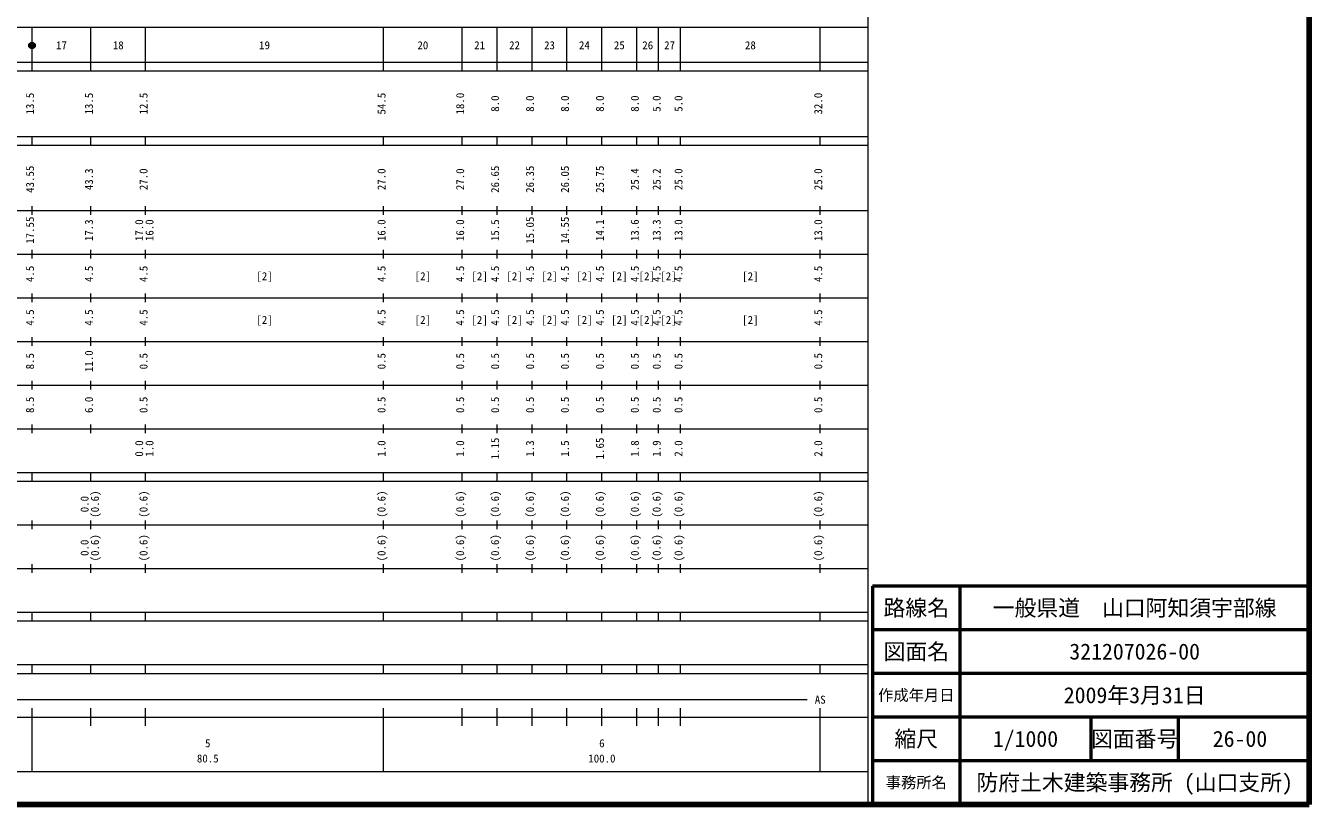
# Model space of a CAD drawing. Units: millimetres on the paper, enlarged 1000 times. Extents: x 40000 to 680000, y 20000 to 380000.
# Drawn here: x 386049 to 680000, y 20000 to 198357 of the extents above; entities that cross this region are included whole.
import ezdxf
from ezdxf.enums import TextEntityAlignment as Align

# ---------------------------------------------------------------- set-up
doc = ezdxf.new("R2010")
doc.units = ezdxf.units.MM
doc.header["$LTSCALE"] = 1000
doc.header["$PDMODE"] = 32
doc.header["$PDSIZE"] = 500
for name, color, linetype, lineweight in [('M-TTL', 2, 'Continuous', 140), ('M-TTL-BAND', 7, 'Continuous', 13), ('M-TTL-FRAM', 2, 'Continuous', 50), ('M-TTL-LINE', 7, 'Continuous', 50)]:
    doc.layers.add(name, color=color, linetype=linetype, lineweight=lineweight)
doc.layers.add('M-TTL-TXT', color=7, linetype='Continuous')
doc.styles.add('ＭＳ ゴシック', font='')
doc.styles.get('ＭＳ ゴシック').set_extended_font_data('MS Gothic')

msp = doc.modelspace()

# ---------------------------------------------------------------- linework, layer by layer
at = {"layer": 'M-TTL'}
for p, q in [((680000, 20000), (680000, 380000)), ((40000, 20000), (680000, 20000))]:
    msp.add_line(p, q, dxfattribs=at)
at = {"layer": 'M-TTL-BAND'}
for p, q in [((579000, 20000), (579000, 370000)), ((68000, 198000), (579000, 198000)), ((387500, 188000), (387500, 198000)), ((401000, 188000), (401000, 198000)), ((413500, 188000), (413500, 198000)), ((468000, 188000), (468000, 198000)), ((486000, 188000), (486000, 198000)), ((494000, 188000), (494000, 198000)), ((502000, 188000), (502000, 198000)), ((510000, 188000), (510000, 198000)), ((518000, 188000), (518000, 198000)), ((526000, 188000), (526000, 198000)), ((531000, 188000), (531000, 198000)), ((536000, 188000), (536000, 198000)), ((568000, 188000), (568000, 198000)), ((40000, 190000), (579000, 190000)), ((40000, 188000), (579000, 188000)), ((40000, 173000), (579000, 173000)), ((40000, 171000), (579000, 171000)), ((387500, 171000), (387500, 173000)), ((401000, 171000), (401000, 173000)), ((413500, 171000), (413500, 173000)), ((468000, 171000), (468000, 173000)), ((486000, 171000), (486000, 173000)), ((494000, 171000), (494000, 173000)), ((502000, 171000), (502000, 173000)), ((510000, 171000), (510000, 173000)), ((518000, 171000), (518000, 173000)), ((526000, 171000), (526000, 173000)), ((531000, 171000), (531000, 173000)), ((536000, 171000), (536000, 173000)), ((568000, 171000), (568000, 173000)), ((40000, 156000), (579000, 156000)), ((387500, 155000), (387500, 157000)), ((401000, 155000), (401000, 157000)), ((413500, 155000), (413500, 157000)), ((468000, 155000), (468000, 157000)), ((486000, 155000), (486000, 157000)), ((494000, 155000), (494000, 157000)), ((502000, 155000), (502000, 157000)), ((510000, 155000), (510000, 157000)), ((518000, 155000), (518000, 157000)), ((526000, 155000), (526000, 157000)), ((531000, 155000), (531000, 157000)), ((536000, 155000), (536000, 157000)), ((568000, 155000), (568000, 157000)), ((387500, 145000), (387500, 147000)), ((401000, 145000), (401000, 147000)), ((413500, 145000), (413500, 147000)), ((468000, 145000), (468000, 147000)), ((486000, 145000), (486000, 147000)), ((494000, 145000), (494000, 147000)), ((502000, 145000), (502000, 147000)), ((510000, 145000), (510000, 147000)), ((518000, 145000), (518000, 147000)), ((526000, 145000), (526000, 147000)), ((531000, 145000), (531000, 147000)), ((536000, 145000), (536000, 147000)), ((568000, 145000), (568000, 147000)), ((46000, 146000), (579000, 146000)), ((52000, 136000), (579000, 136000)), ((387500, 135000), (387500, 137000)), ((401000, 135000), (401000, 137000)), ((413500, 135000), (413500, 137000)), ((468000, 135000), (468000, 137000)), ((486000, 135000), (486000, 137000)), ((494000, 135000), (494000, 137000)), ((502000, 135000), (502000, 137000)), ((510000, 135000), (510000, 137000)), ((518000, 135000), (518000, 137000)), ((526000, 135000), (526000, 137000)), ((531000, 135000), (531000, 137000)), ((536000, 135000), (536000, 137000)), ((568000, 135000), (568000, 137000)), ((387500, 125000), (387500, 127000)), ((401000, 125000), (401000, 127000)), ((413500, 125000), (413500, 127000)), ((468000, 125000), (468000, 127000)), ((486000, 125000), (486000, 127000)), ((494000, 125000), (494000, 127000)), ((502000, 125000), (502000, 127000)), ((510000, 125000), (510000, 127000)), ((518000, 125000), (518000, 127000)), ((526000, 125000), (526000, 127000)), ((531000, 125000), (531000, 127000)), ((536000, 125000), (536000, 127000)), ((568000, 125000), (568000, 127000)), ((46000, 126000), (579000, 126000)), ((52000, 116000), (579000, 116000)), ((387500, 115000), (387500, 117000)), ((401000, 115000), (401000, 117000)), ((413500, 115000), (413500, 117000)), ((468000, 115000), (468000, 117000)), ((486000, 115000), (486000, 117000)), ((494000, 115000), (494000, 117000)), ((502000, 115000), (502000, 117000)), ((510000, 115000), (510000, 117000)), ((518000, 115000), (518000, 117000)), ((526000, 115000), (526000, 117000)), ((531000, 115000), (531000, 117000)), ((536000, 115000), (536000, 117000)), ((568000, 115000), (568000, 117000)), ((46000, 106000), (579000, 106000)), ((387500, 105000), (387500, 107000)), ((401000, 105000), (401000, 107000)), ((413500, 105000), (413500, 107000)), ((468000, 105000), (468000, 107000)), ((486000, 105000), (486000, 107000)), ((494000, 105000), (494000, 107000)), ((502000, 105000), (502000, 107000)), ((510000, 105000), (510000, 107000)), ((518000, 105000), (518000, 107000)), ((526000, 105000), (526000, 107000)), ((531000, 105000), (531000, 107000)), ((536000, 105000), (536000, 107000)), ((568000, 105000), (568000, 107000)), ((40000, 96000), (579000, 96000)), ((387500, 94000), (387500, 96000)), ((401000, 94000), (401000, 96000)), ((413500, 94000), (413500, 96000)), ((468000, 94000), (468000, 96000)), ((486000, 94000), (486000, 96000)), ((494000, 94000), (494000, 96000)), ((502000, 94000), (502000, 96000)), ((510000, 94000), (510000, 96000)), ((518000, 94000), (518000, 96000)), ((526000, 94000), (526000, 96000)), ((531000, 94000), (531000, 96000)), ((536000, 94000), (536000, 96000)), ((568000, 94000), (568000, 96000)), ((40000, 94000), (579000, 94000)), ((49000, 84000), (579000, 84000)), ((387500, 83000), (387500, 85000)), ((401000, 83000), (401000, 85000)), ((413500, 83000), (413500, 85000)), ((468000, 83000), (468000, 85000)), ((486000, 83000), (486000, 85000)), ((494000, 83000), (494000, 85000)), ((502000, 83000), (502000, 85000)), ((510000, 83000), (510000, 85000)), ((518000, 83000), (518000, 85000)), ((526000, 83000), (526000, 85000)), ((531000, 83000), (531000, 85000)), ((536000, 83000), (536000, 85000)), ((568000, 83000), (568000, 85000)), ((40000, 74000), (579000, 74000)), ((387500, 73000), (387500, 75000)), ((401000, 73000), (401000, 75000)), ((413500, 73000), (413500, 75000)), ((468000, 73000), (468000, 75000)), ((486000, 73000), (486000, 75000)), ((494000, 73000), (494000, 75000)), ((502000, 73000), (502000, 75000)), ((510000, 73000), (510000, 75000)), ((518000, 73000), (518000, 75000)), ((526000, 73000), (526000, 75000)), ((531000, 73000), (531000, 75000)), ((536000, 73000), (536000, 75000)), ((568000, 73000), (568000, 75000)), ((40000, 64000), (579000, 64000)), ((40000, 62000), (579000, 62000)), ((387500, 62000), (387500, 64000)), ((401000, 62000), (401000, 64000)), ((413500, 62000), (413500, 64000)), ((468000, 62000), (468000, 64000)), ((486000, 62000), (486000, 64000)), ((494000, 62000), (494000, 64000)), ((502000, 62000), (502000, 64000)), ((510000, 62000), (510000, 64000)), ((518000, 62000), (518000, 64000)), ((526000, 62000), (526000, 64000)), ((531000, 62000), (531000, 64000)), ((536000, 62000), (536000, 64000)), ((568000, 62000), (568000, 64000)), ((40000, 52000), (579000, 52000)), ((40000, 50000), (579000, 50000)), ((387500, 50000), (387500, 52000)), ((401000, 50000), (401000, 52000)), ((413500, 50000), (413500, 52000)), ((468000, 50000), (468000, 52000)), ((486000, 50000), (486000, 52000)), ((494000, 50000), (494000, 52000)), ((502000, 50000), (502000, 52000)), ((510000, 50000), (510000, 52000)), ((518000, 50000), (518000, 52000)), ((526000, 50000), (526000, 52000)), ((531000, 50000), (531000, 52000)), ((536000, 50000), (536000, 52000)), ((568000, 50000), (568000, 52000)), ((71000, 44000), (565000, 44000)), ((387500, 27500), (387500, 42000)), ((401000, 38000), (401000, 42000)), ((413500, 38000), (413500, 42000)), ((468000, 27500), (468000, 42000)), ((486000, 38000), (486000, 42000)), ((494000, 38000), (494000, 42000)), ((502000, 38000), (502000, 42000)), ((510000, 38000), (510000, 42000)), ((518000, 38000), (518000, 42000)), ((526000, 38000), (526000, 42000)), ((531000, 38000), (531000, 42000)), ((536000, 38000), (536000, 42000)), ((568000, 27500), (568000, 42000)), ((40000, 40000), (579000, 40000)), ((68000, 27500), (579000, 27500))]:
    msp.add_line(p, q, dxfattribs=at)
for radius in [750, 600, 450, 300, 150, 20]:
    msp.add_circle((387500, 193791), radius, dxfattribs=at)
msp.add_point((387500, 193791), dxfattribs=at)
at = {"layer": 'M-TTL-FRAM'}
for p, q in [((680000, 70000), (580000, 70000)), ((580000, 70000), (580000, 20000))]:
    msp.add_line(p, q, dxfattribs=at)
at = {"layer": 'M-TTL-LINE'}
for p, q in [((600000, 70000), (600000, 20000)), ((680000, 60000), (580000, 60000)), ((680000, 50000), (580000, 50000)), ((680000, 40000), (580000, 40000)), ((630000, 40000), (630000, 30000)), ((650000, 40000), (650000, 30000)), ((680000, 30000), (580000, 30000))]:
    msp.add_line(p, q, dxfattribs=at)

# ---------------------------------------------------------------- texts
at = {"layer": 'M-TTL-BAND', "style": 'ＭＳ ゴシック'}
for s, p in [('17', (394250, 192405)), ('18', (407250, 192405)), ('19', (440750, 192405)), ('20', (477000, 192405)), ('21', (490000, 192405)), ('22', (498000, 192405)), ('23', (506000, 192405)), ('24', (514000, 192405)), ('25', (522000, 192405)), ('26', (528500, 192405)), ('27', (533500, 192405)), ('28', (552000, 192405)), ('[2]', (440750, 139500)), ('[2]', (477000, 139500)), ('[2]', (490000, 139500)), ('[2]', (498000, 139500)), ('[2]', (506000, 139500)), ('[2]', (514000, 139500)), ('[2]', (522000, 139500)), ('[2]', (528281, 139500)), ('[2]', (533239, 139500)), ('[2]', (552000, 139500)), ('[2]', (440750, 129500)), ('[2]', (477000, 129500)), ('[2]', (490000, 129500)), ('[2]', (498000, 129500)), ('[2]', (506000, 129500)), ('[2]', (514000, 129500)), ('[2]', (522000, 129500)), ('[2]', (528281, 129500)), ('[2]', (533239, 129500)), ('[2]', (552000, 129500)), ('AS', (568000, 42500)), ('5', (427750, 32523)), ('6', (518000, 32523)), ('80.5', (427750, 29033)), ('100.0', (518000, 29033))]:
    msp.add_text(s, height=1833, dxfattribs=at).set_placement(p, align=Align.BOTTOM_CENTER)
for s, p in [('13.5', (388500, 180500)), ('13.5', (402000, 180500)), ('12.5', (414500, 180500)), ('54.5', (469000, 180500)), ('18.0', (487000, 180500)), ('32.0', (569000, 180500)), ('8.0', (495000, 180500)), ('8.0', (503000, 180500)), ('8.0', (511000, 180500)), ('8.0', (519000, 180500)), ('8.0', (527000, 180500)), ('5.0', (532000, 180500)), ('5.0', (537000, 180500)), ('43.55', (388500, 163174)), ('43.3', (402000, 163174)), ('27.0', (414500, 163174)), ('27.0', (469000, 163174)), ('27.0', (487000, 163174)), ('26.65', (495000, 163174)), ('26.35', (503000, 163174)), ('26.05', (511000, 163174)), ('25.75', (519000, 163174)), ('25.4', (527000, 163174)), ('25.2', (532000, 163174)), ('25.0', (537000, 163174)), ('25.0', (569000, 163174)), ('17.55', (388500, 151500)), ('17.3', (402000, 151500)), ('17.0', (413500, 151500)), ('16.0', (415870, 151500)), ('16.0', (469000, 151500)), ('16.0', (487000, 151500)), ('15.5', (495000, 151500)), ('15.05', (503000, 151500)), ('14.55', (511000, 151500)), ('14.1', (519000, 151500)), ('13.6', (527000, 151500)), ('13.3', (532000, 151500)), ('13.0', (537000, 151500)), ('13.0', (569000, 151500)), ('4.5', (388500, 141500)), ('4.5', (402000, 141500)), ('4.5', (414500, 141500)), ('4.5', (469000, 141500)), ('4.5', (487000, 141500)), ('4.5', (495000, 141500)), ('4.5', (503000, 141500)), ('4.5', (511000, 141500)), ('4.5', (519000, 141500)), ('4.5', (527000, 141500)), ('4.5', (532000, 141500)), ('4.5', (537000, 141500)), ('4.5', (569000, 141500)), ('4.5', (388500, 131500)), ('4.5', (402000, 131500)), ('4.5', (414500, 131500)), ('4.5', (469000, 131500)), ('4.5', (487000, 131500)), ('4.5', (495000, 131500)), ('4.5', (503000, 131500)), ('4.5', (511000, 131500)), ('4.5', (519000, 131500)), ('4.5', (527000, 131500)), ('4.5', (532000, 131500)), ('4.5', (537000, 131500)), ('4.5', (569000, 131500)), ('11.0', (402000, 121500)), ('8.5', (388500, 121500)), ('0.5', (414500, 121500)), ('0.5', (469000, 121500)), ('0.5', (487000, 121500)), ('0.5', (495000, 121500)), ('0.5', (503000, 121500)), ('0.5', (511000, 121500)), ('0.5', (519000, 121500)), ('0.5', (527000, 121500)), ('0.5', (532000, 121500)), ('0.5', (537000, 121500)), ('0.5', (569000, 121500)), ('8.5', (388500, 111500)), ('6.0', (402000, 111500)), ('0.5', (414500, 111500)), ('0.5', (469000, 111500)), ('0.5', (487000, 111500)), ('0.5', (495000, 111500)), ('0.5', (503000, 111500)), ('0.5', (511000, 111500)), ('0.5', (519000, 111500)), ('0.5', (527000, 111500)), ('0.5', (532000, 111500)), ('0.5', (537000, 111500)), ('0.5', (569000, 111500)), ('0.0', (413500, 101500)), ('1.0', (415870, 101500)), ('1.0', (469000, 101500)), ('1.0', (487000, 101500)), ('1.15', (495000, 101500)), ('1.3', (503000, 101500)), ('1.5', (511000, 101500)), ('1.65', (519000, 101500)), ('1.8', (527000, 101500)), ('1.9', (532000, 101500)), ('2.0', (537000, 101500)), ('2.0', (569000, 101500)), ('(0.6)', (403370, 88764)), ('(0.6)', (414500, 88764)), ('(0.6)', (469000, 88764)), ('(0.6)', (487000, 88764)), ('(0.6)', (495000, 88764)), ('(0.6)', (503000, 88764)), ('(0.6)', (511000, 88764)), ('(0.6)', (519000, 88764)), ('(0.6)', (527000, 88764)), ('(0.6)', (532000, 88764)), ('(0.6)', (537000, 88764)), ('(0.6)', (569000, 88764)), ('0.0', (401000, 88764)), ('0.0', (401000, 78764)), ('(0.6)', (403370, 78764)), ('(0.6)', (414500, 78764)), ('(0.6)', (469000, 78764)), ('(0.6)', (487000, 78764)), ('(0.6)', (495000, 78764)), ('(0.6)', (503000, 78764)), ('(0.6)', (511000, 78764)), ('(0.6)', (519000, 78764)), ('(0.6)', (527000, 78764)), ('(0.6)', (532000, 78764)), ('(0.6)', (537000, 78764)), ('(0.6)', (569000, 78764))]:
    msp.add_text(s, height=1833, rotation=90, dxfattribs=at).set_placement(p, align=Align.BOTTOM_CENTER)
at = {"layer": 'M-TTL-TXT', "style": 'ＭＳ ゴシック'}
for s, height, p in [('路線名', 3666, (590000, 65000)), ('路線名', 3666, (590000, 65000)), ('一般県道\u3000山口阿知須宇部線', 3666, (640000, 65000)), ('図面名', 3666, (590000, 55000)), ('図面名', 3666, (590000, 55000)), ('321207026-00', 3666, (640000, 55000)), ('2009年3月31日', 3666, (640000, 45000)), ('作成年月日', 2566, (590000, 45000)), ('作成年月日', 2566, (590000, 45000)), ('縮尺', 3666, (590000, 35000)), ('縮尺', 3666, (590000, 35000)), ('1/1000', 3666, (615000, 35000)), ('図面番号', 3666, (640000, 35000)), ('図面番号', 3666, (640000, 35000)), ('26-00', 3666, (664125, 35000)), ('事務所名', 2566, (590000, 25000)), ('事務所名', 2566, (590000, 25000)), ('防府土木建築事務所 (山口支所)', 3666, (640000, 25000))]:
    msp.add_text(s, height=height, dxfattribs=at).set_placement(p, align=Align.MIDDLE_CENTER)

doc.saveas('drawing.dxf')
